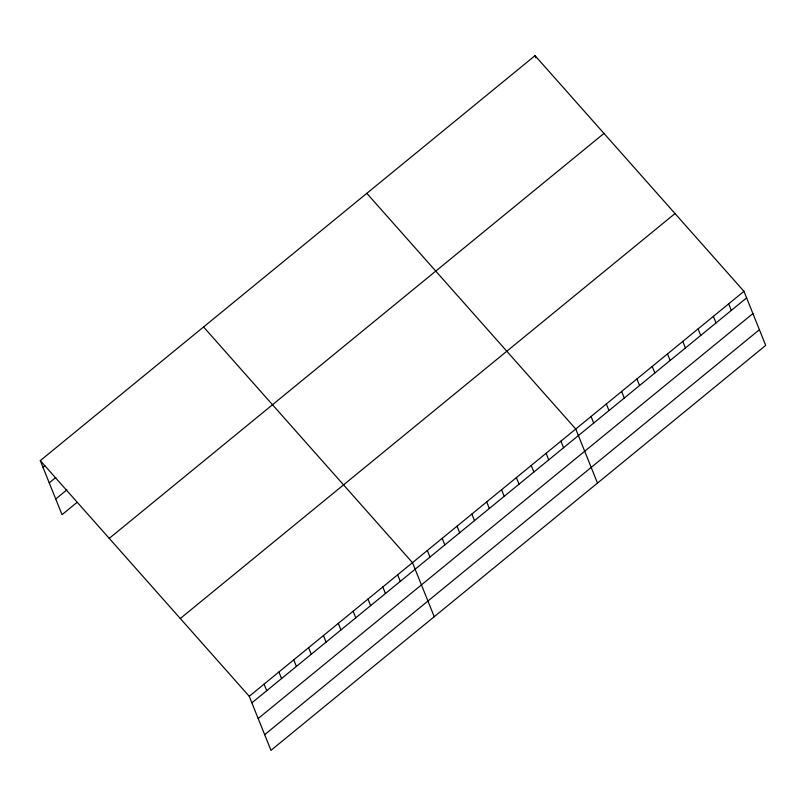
<?xml version="1.0" encoding="UTF-8"?>
<svg xmlns="http://www.w3.org/2000/svg" width="806" height="806" viewBox="0 0 806 806"><rect width="100%" height="100%" fill="white"/><g stroke="black" fill="none" stroke-linecap="round" stroke-linejoin="round"><path stroke-width="1.21" d="M40.3 460.609L535.033 55.654L743.968 291.329L765.7 345.391L270.967 750.346L249.235 696.283L40.3 460.609L62.032 514.671L76.872 502.521M42.94 467.178L44.793 465.656M49.247 482.844L55.735 477.535M55.735 498.995L66.868 489.887M109.243 538.378L603.976 133.423M180.282 618.504L675.015 213.56M249.235 696.283L743.968 291.329M251.875 702.852L746.608 297.898M258.172 718.529L752.905 313.574M264.67 734.679L759.403 329.725M366.821 193.339L575.756 429.014L597.488 483.076M203.565 326.974L412.491 562.648L434.233 616.711M728.674 303.842L731.314 310.421M713.381 316.365L716.02 322.934M698.087 328.878L700.736 335.447M682.803 341.401L685.443 347.97M667.509 353.915L670.149 360.484M535.033 55.654L535.909 57.841M652.215 366.428L654.855 372.997M636.921 378.951L639.561 385.52M621.628 391.464L624.277 398.033M606.344 403.977L608.983 410.546M591.05 416.5L593.69 423.069M560.916 441.164L563.555 447.733M546.075 453.315L548.715 459.883M531.235 465.455L533.874 472.034M516.384 477.605L519.034 484.174M501.544 489.756L504.183 496.325M486.703 501.906L489.343 508.475M471.863 514.057L474.502 520.626M457.022 526.207L459.662 532.776M442.182 538.348L444.821 544.916M427.341 550.498L429.981 557.067M397.65 574.799L400.29 581.368M382.81 586.949L385.449 593.518M367.969 599.09L370.609 605.669M353.129 611.24L355.768 617.809M338.288 623.391L340.928 629.96M323.448 635.541L326.087 642.11M308.597 647.692L311.247 654.26M293.757 659.842L296.396 666.411M278.916 671.982L281.556 678.551M264.076 684.133L266.715 690.702"/></g></svg>
